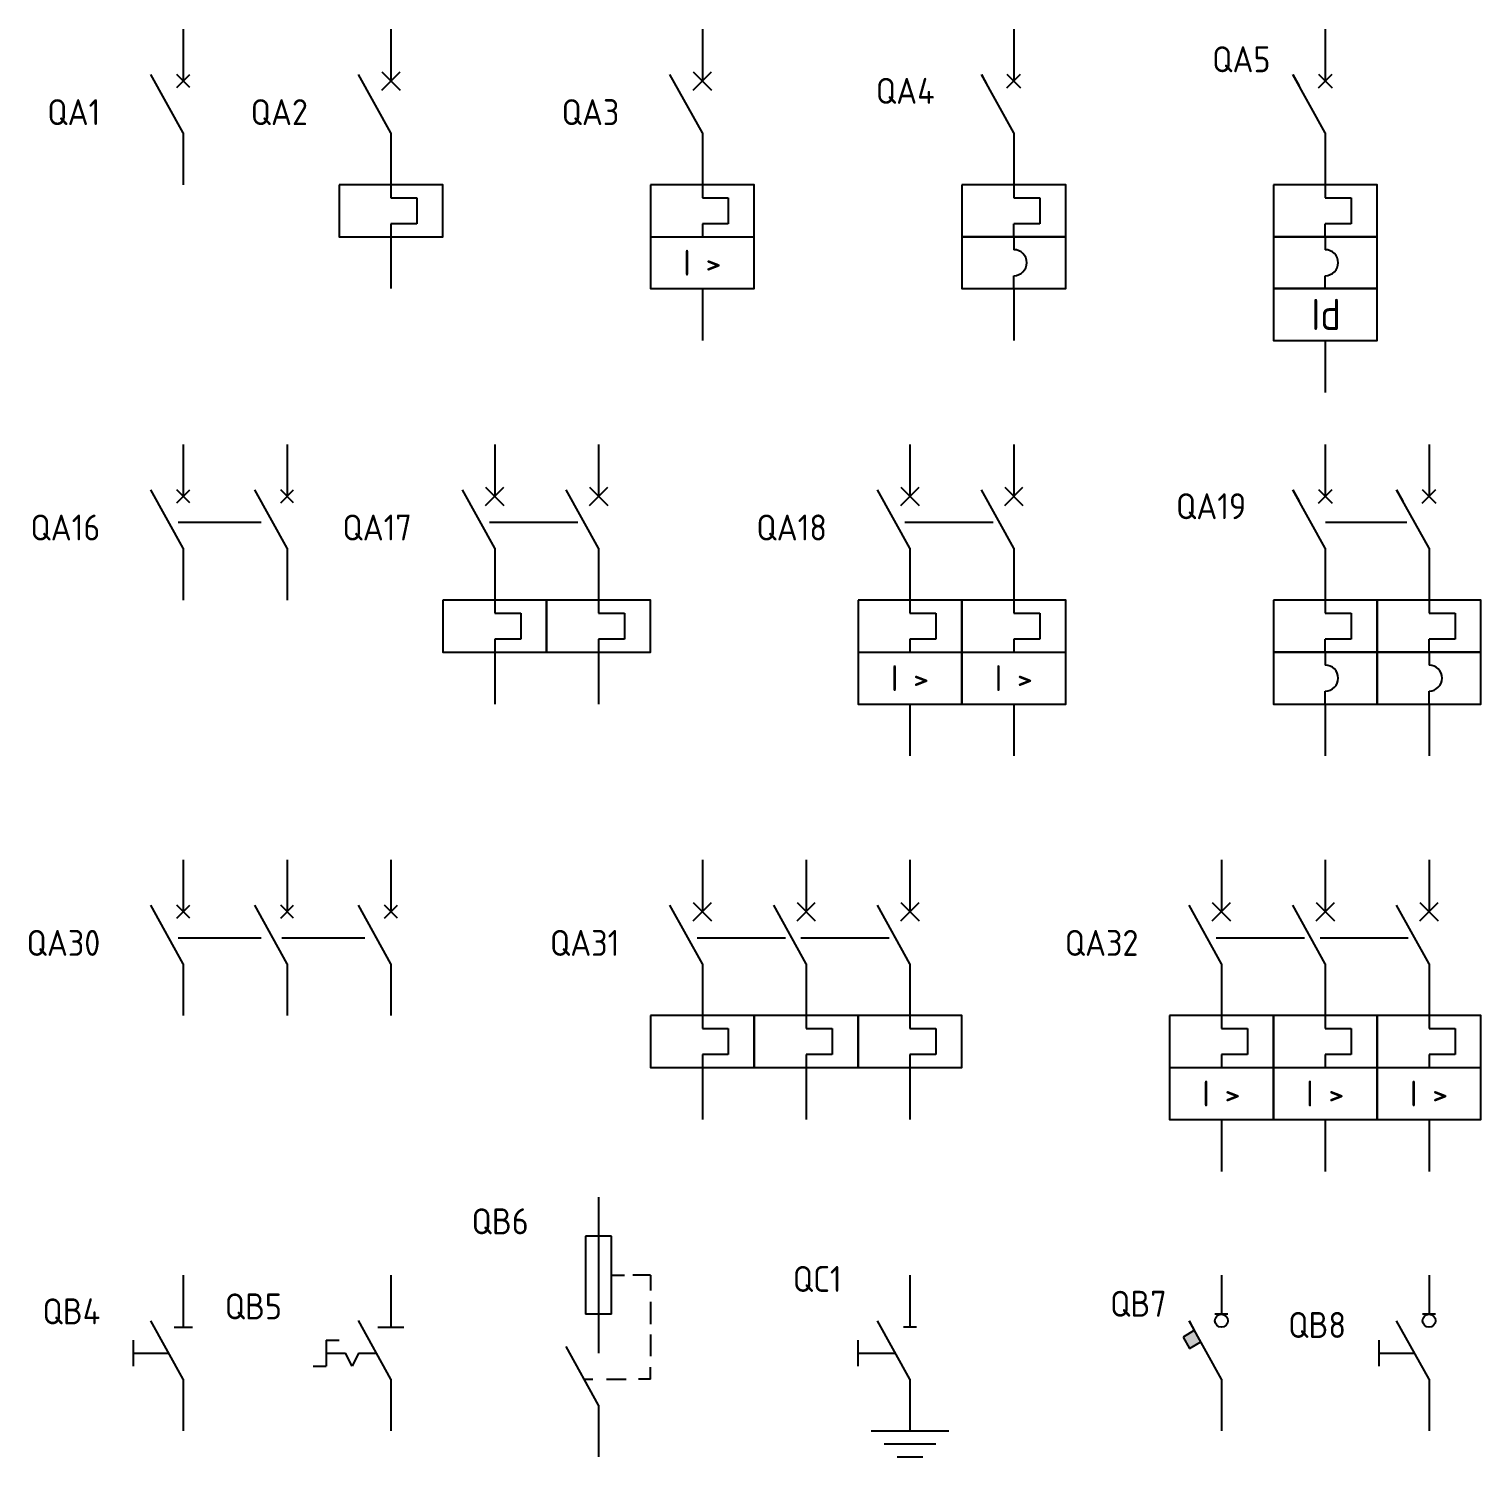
# Model space of a CAD drawing. Header units: millimetres. Extents: x 1746 to 2533, y 1027 to 2108.
# Drawn here: x 1755.1 to 1895, y 1850 to 1987.5 of the extents above; entities that cross this region are included whole.
import ezdxf
from ezdxf.enums import TextEntityAlignment as Align

# ---------------------------------------------------------------- set-up
doc = ezdxf.new("R2010")
doc.units = ezdxf.units.MM
for name, color, linetype in [('LINK', 7, 'Continuous'), ('MISC', 7, 'Continuous'), ('SYMS', 7, 'Continuous'), ('TAGS', 7, 'Continuous')]:
    doc.layers.add(name, color=color, linetype=linetype)
doc.styles.add('WD_IEC', font='isocp2.shx', dxfattribs={"width": 0.9, "height": 4})

# ---------------------------------------------------------------- blocks, each defined once
blk = doc.blocks.new('VCB1')
for p, q in [((0, 7.5), (0, 2.5)), ((0, -2.5), (-3.12, 3.12)), ((0.62, 1.88), (-0.62, 3.12)), ((-0.62, 1.88), (0.62, 3.12)), ((0, -2.5), (0, -7.5))]:
    blk.add_line(p, q)
at = {"style": 'WD_IEC'}
for tag, p in [('INST', (-8, 5.25)), ('LOC', (-8, 1.75)), ('TAG1', (-8, -1.75)), ('RATING1', (-8, -6.35)), ('DESC1', (-8, -14.35)), ('DESC2', (-8, -17.85)), ('DESC3', (-8, -21.35))]:
    blk.add_attdef(tag, text='', height=2.5, dxfattribs=at).set_placement(p, align=Align.RIGHT)
blk.add_attdef('TERM01', text='', height=2, rotation=90, dxfattribs=at).set_placement((-1, 7.5), align=Align.RIGHT)
at = {"style": 'WD_IEC', "flags": 1}
for tag, p, height in [('X2TERM01', (0, 7.5), 0.32), ('MFG', (2.75, 6.5), 1.5), ('CAT', (2.75, 4), 1.5), ('X4LINK', (-2, 0), 0.32), ('X1LINK', (-0.5, 0), 0.32), ('X8TERM02', (0, -7.5), 0.32), ('ASSYCODE', (1, -9), 1), ('FAMILY', (1, -10.5), 1), ('CATDESC', (1, -12), 1), ('CONTACT', (1, -13.5), 1), ('COMMON', (2.25, -14.75), 1)]:
    blk.add_attdef(tag, p, '', height=height, dxfattribs=at)
at = {"style": 'WD_IEC'}
blk.add_attdef('TERM02', (-1, -7.5), '', height=2, rotation=90, dxfattribs=at)
at = {"lineweight": 15, "style": 'WD_IEC'}
blk.add_attdef('XREF', text='', height=2.5, dxfattribs=at).set_placement((-8, -10.35), align=Align.RIGHT)
blk = doc.blocks.new('VCB11TH')
for p, q in [((0, 7.5), (0, 2.5)), ((0, -2.5), (-3.12, 3.12)), ((-0.88, 3.38), (0.88, 1.62)), ((-0.88, 1.62), (0.88, 3.38)), ((0, -2.5), (0, -8.75)), ((0, -8.75), (2.5, -8.75)), ((2.5, -8.75), (2.5, -11.25)), ((0, -11.25), (0, -12.5)), ((2.5, -11.25), (0, -11.25)), ((0, -12.5), (0, -17.5))]:
    blk.add_line(p, q)
blk.add_lwpolyline([(-5, -7.5), (-5, -12.5), (5, -12.5), (5, -7.5)], close=True)
at = {"style": 'WD_IEC'}
for tag, p in [('INST', (-8, 5.25)), ('LOC', (-8, 1.75)), ('TAG1', (-8, -1.75)), ('RATING1', (-8, -6.35)), ('DESC1', (-8, -14.35)), ('DESC2', (-8, -17.85)), ('DESC3', (-8, -21.35))]:
    blk.add_attdef(tag, text='', height=2.5, dxfattribs=at).set_placement(p, align=Align.RIGHT)
blk.add_attdef('TERM01', text='', height=2, rotation=90, dxfattribs=at).set_placement((-1, 7.5), align=Align.RIGHT)
at = {"style": 'WD_IEC', "flags": 1}
for tag, p, height in [('X2TERM01', (0, 7.5), 0.32), ('MFG', (2.75, 6.5), 1.5), ('CAT', (2.75, 4), 1.5), ('X4LINK', (-2, 0), 0.32), ('X1LINK', (-0.5, 0), 0.32), ('COMMON', (-3.75, -8.75), 1), ('ASSYCODE', (1, -14), 1), ('FAMILY', (1, -15.5), 1), ('CATDESC', (1, -17), 1), ('X8TERM02', (0, -17.5), 0.32)]:
    blk.add_attdef(tag, p, '', height=height, dxfattribs=at)
at = {"lineweight": 15, "style": 'WD_IEC'}
blk.add_attdef('XREF', text='', height=2.5, dxfattribs=at).set_placement((-8, -10.35), align=Align.RIGHT)
at = {"style": 'WD_IEC'}
blk.add_attdef('TERM02', (-1, -17.5), '', height=2, rotation=90, dxfattribs=at)
blk = doc.blocks.new('VCB11THI')
for p, q in [((0, 7.5), (0, 2.5)), ((0, -2.5), (-3.12, 3.12)), ((-0.88, 3.38), (0.88, 1.62)), ((-0.88, 1.62), (0.88, 3.38)), ((0, -2.5), (0, -8.75)), ((0, -8.75), (2.5, -8.75)), ((2.5, -8.75), (2.5, -11.25)), ((-5, -12.5), (5, -12.5)), ((0, -11.25), (0, -12.5)), ((2.5, -11.25), (0, -11.25)), ((0, -17.5), (0, -22.5))]:
    blk.add_line(p, q)
blk.add_lwpolyline([(-5, -7.5), (-5, -17.5), (5, -17.5), (5, -7.5)], close=True)
at = {"style": 'WD_IEC'}
for tag, p in [('INST', (-8, 5.25)), ('LOC', (-8, 1.75)), ('TAG1', (-8, -1.75)), ('RATING1', (-8, -6.35)), ('DESC1', (-8, -14.35)), ('DESC2', (-8, -17.85)), ('DESC3', (-8, -21.35))]:
    blk.add_attdef(tag, text='', height=2.5, dxfattribs=at).set_placement(p, align=Align.RIGHT)
blk.add_attdef('TERM01', text='', height=2, rotation=90, dxfattribs=at).set_placement((-1, 7.5), align=Align.RIGHT)
at = {"style": 'WD_IEC', "flags": 1}
for tag, p, height in [('X2TERM01', (0, 7.5), 0.32), ('MFG', (2.75, 6.5), 1.5), ('CAT', (2.75, 4), 1.5), ('X4LINK', (-2, 0), 0.32), ('X1LINK', (-0.5, 0), 0.32), ('COMMON', (-3.75, -8.75), 1), ('ASSYCODE', (1, -19), 1), ('FAMILY', (1, -20.5), 1), ('X8TERM02', (0, -22.5), 0.32), ('CATDESC', (1, -22), 1)]:
    blk.add_attdef(tag, p, '', height=height, dxfattribs=at)
at = {"lineweight": 15, "style": 'WD_IEC'}
blk.add_attdef('XREF', text='', height=2.5, dxfattribs=at).set_placement((-8, -10.35), align=Align.RIGHT)
at = {"linetype": 'Continuous', "style": 'WD_IEC'}
blk.add_attdef('T', text='', height=2.5, dxfattribs=at).set_placement((0, -15), align=Align.MIDDLE_CENTER)
at = {"style": 'WD_IEC'}
blk.add_attdef('TERM02', (-1, -22.5), '', height=2, rotation=90, dxfattribs=at)
blk = doc.blocks.new('VCB11Q9')
for p, q in [((0, 7.5), (0, 2.5)), ((0, -2.5), (-3.12, 3.12)), ((-3.12, 3.12), (-2.52, 2.03)), ((-0.66, 1.84), (0.66, 3.16)), ((-0.66, 3.16), (0.66, 1.84)), ((0, -2.5), (0, -7.5)), ((0, -7.5), (0, -8.75)), ((0, -8.75), (2.5, -8.75)), ((2.5, -8.75), (2.5, -11.25)), ((0, -12.5), (0, -11.25)), ((2.5, -11.25), (0, -11.25)), ((0, -12.5), (0, -13.75)), ((0, -17.5), (0, -16.25)), ((0, -17.5), (0, -22.5))]:
    blk.add_line(p, q)
for points in [[(-5, -7.5), (-5, -12.5), (5, -12.5), (5, -7.5)], [(-5, -12.5), (-5, -17.5), (5, -17.5), (5, -12.5)]]:
    blk.add_lwpolyline(points, close=True)
blk.add_arc((0, -15), 1.25, 270, 90)
at = {"style": 'WD_IEC'}
for tag, p in [('INST', (-7.62, 6.3)), ('LOC', (-7.62, 3.3)), ('TAG1', (-7.62, 0.3)), ('RATING1', (-7.62, -2.7)), ('DESC1', (-7.62, -15.05)), ('DESC2', (-7.62, -18.05)), ('DESC3', (-7.62, -21.05))]:
    blk.add_attdef(tag, text='', height=2.5, dxfattribs=at).set_placement(p, align=Align.RIGHT)
blk.add_attdef('TERM01', text='', height=2, rotation=90, dxfattribs=at).set_placement((-1, 7.5), align=Align.RIGHT)
at = {"style": 'WD_IEC', "flags": 1}
for tag, p, height in [('X2TERM01', (0, 7.5), 0.32), ('X4LINK', (-2.15, 0), 0.32), ('X1LINK', (0.02, 0), 0.32), ('CONTACT', (-5.15, -7.55), 1), ('COMMON', (-3.9, -8.8), 1), ('ASSYCODE', (0.69, -18.77), 1), ('FAMILY', (0.69, -20.27), 1), ('CATDESC', (0.69, -21.77), 1), ('X8TERM02', (0, -22.5), 0.32)]:
    blk.add_attdef(tag, p, '', height=height, dxfattribs=at)
at = {"style": 'WD_IEC', "flags": 9}
for tag, p in [('MFG', (7.81, 5.44)), ('CAT', (7.81, 2.94))]:
    blk.add_attdef(tag, text='', height=1.5, dxfattribs=at).set_placement(p, align=Align.RIGHT)
at = {"lineweight": 15, "style": 'WD_IEC'}
blk.add_attdef('XREF', text='', height=2.5, dxfattribs=at).set_placement((-7.62, -12.05), align=Align.RIGHT)
at = {"style": 'WD_IEC'}
blk.add_attdef('TERM02', (-1, -22.5), '', height=2, rotation=90, dxfattribs=at)
blk = doc.blocks.new('VCB11Q13')
for p, q in [((0, 7.5), (0, 2.5)), ((0, -2.5), (-3.12, 3.12)), ((-3.12, 3.12), (-2.52, 2.03)), ((-0.66, 1.84), (0.66, 3.16)), ((-0.66, 3.16), (0.66, 1.84)), ((0, -2.5), (0, -7.5)), ((0, -7.5), (0, -8.75)), ((0, -8.75), (2.5, -8.75)), ((2.5, -8.75), (2.5, -11.25)), ((0, -12.5), (0, -11.25)), ((2.5, -11.25), (0, -11.25)), ((0, -12.5), (0, -13.75)), ((0, -17.5), (0, -16.25)), ((0, -22.5), (0, -27.5))]:
    blk.add_line(p, q)
for points in [[(-5, -7.5), (-5, -12.5), (5, -12.5), (5, -7.5)], [(-5, -12.5), (-5, -17.5), (5, -17.5), (5, -12.5)], [(-5, -17.5), (-5, -22.5), (5, -22.5), (5, -17.5)]]:
    blk.add_lwpolyline(points, close=True)
blk.add_arc((0, -15), 1.25, 270, 90)
at = {"style": 'WD_IEC'}
for tag, p in [('INST', (-5.28, 9.34)), ('LOC', (-5.28, 6.34)), ('TAG1', (-5.28, 3.34)), ('RATING1', (-7.18, -9.98)), ('DESC1', (-7.18, -12.98)), ('DESC2', (-7.18, -15.98)), ('DESC3', (-7.18, -18.98))]:
    blk.add_attdef(tag, text='', height=2.5, dxfattribs=at).set_placement(p, align=Align.RIGHT)
blk.add_attdef('TERM01', text='', height=2, rotation=90, dxfattribs=at).set_placement((-1, 7.5), align=Align.RIGHT)
at = {"style": 'WD_IEC', "flags": 1}
for tag, p, height in [('X2TERM01', (0, 7.5), 0.32), ('X4LINK', (-2.31, 0), 0.32), ('X1LINK', (-0.95, 0), 0.32), ('CONTACT', (-5.15, -7.55), 1), ('COMMON', (-3.9, -8.8), 1), ('ASSYCODE', (0.69, -23.77), 1), ('FAMILY', (0.69, -25.27), 1), ('CATDESC', (0.69, -26.77), 1), ('X8TERM02', (0, -27.5), 0.32)]:
    blk.add_attdef(tag, p, '', height=height, dxfattribs=at)
at = {"style": 'WD_IEC', "flags": 9}
for tag, p in [('MFG', (7.81, 5.44)), ('CAT', (7.81, 2.94))]:
    blk.add_attdef(tag, text='', height=1.5, dxfattribs=at).set_placement(p, align=Align.RIGHT)
at = {"lineweight": 15, "style": 'WD_IEC'}
blk.add_attdef('XREF', text='', height=2.5, dxfattribs=at).set_placement((-7.18, -6.98), align=Align.RIGHT)
at = {"style": 'WD_IEC'}
blk.add_attdef('TERM02', (-1, -27.5), '', height=2, rotation=90, dxfattribs=at)
blk.add_attdef('I', text='', height=3, dxfattribs=at).set_placement((0.08, -21.48), align=Align.CENTER)
blk = doc.blocks.new('VCB2')
for p, q in [((0, 7.5), (0, 2.5)), ((0, -2.5), (-3.12, 3.12)), ((0.62, 1.88), (-0.62, 3.12)), ((-0.62, 1.88), (0.62, 3.12)), ((0, -2.5), (0, -7.5))]:
    blk.add_line(p, q)
at = {"style": 'WD_IEC'}
blk.add_attdef('TERM01', text='', height=2, rotation=90, dxfattribs=at).set_placement((-1, 7.5), align=Align.RIGHT)
at = {"style": 'WD_IEC', "flags": 1}
for tag, p, height in [('X2TERM01', (0, 7.5), 0.32), ('X4LINK', (-2.5, 0), 0.32), ('X1LINK', (-0.5, 0), 0.32), ('X8TERM02', (0, -7.5), 0.32), ('FAMILY', (1, -10.5), 1), ('CONTACT', (1, -13.5), 1)]:
    blk.add_attdef(tag, p, '', height=height, dxfattribs=at)
at = {"style": 'WD_IEC'}
for tag, p in [('INST', (-8, 2.65)), ('LOC', (-8, -0.35)), ('TAG2', (-8, -3.35)), ('DESC1', (-8, -13.35)), ('DESC2', (-8, -16.35)), ('DESC3', (-8, -19.35))]:
    blk.add_attdef(tag, text='', height=2.5, dxfattribs=at).set_placement(p, align=Align.RIGHT)
blk.add_attdef('TERM02', (-1, -7.5), '', height=2, rotation=90, dxfattribs=at)
at = {"style": 'WD_IEC', "flags": 1}
blk.add_attdef('RATING1', text='', height=2.5, dxfattribs=at).set_placement((-8, -6.35), align=Align.RIGHT)
at = {"lineweight": 15, "style": 'WD_IEC'}
blk.add_attdef('XREF', text='', height=2.5, dxfattribs=at).set_placement((-8, -10.35), align=Align.RIGHT)
blk = doc.blocks.new('VCB21TH')
for p, q in [((0, 7.5), (0, 2.5)), ((0, -2.5), (-3.12, 3.12)), ((-0.88, 3.38), (0.88, 1.62)), ((-0.88, 1.62), (0.88, 3.38)), ((0, -2.5), (0, -8.75)), ((0, -8.75), (2.5, -8.75)), ((2.5, -8.75), (2.5, -11.25)), ((0, -11.25), (0, -12.5)), ((2.5, -11.25), (0, -11.25)), ((0, -12.5), (0, -17.5))]:
    blk.add_line(p, q)
blk.add_lwpolyline([(-5, -7.5), (-5, -12.5), (5, -12.5), (5, -7.5)], close=True)
at = {"style": 'WD_IEC'}
for tag, p in [('INST', (-8, 5.25)), ('LOC', (-8, 1.75)), ('TAG2', (-8, -1.75)), ('DESC1', (-8, -14.35)), ('DESC2', (-8, -17.85)), ('DESC3', (-8, -21.35))]:
    blk.add_attdef(tag, text='', height=2.5, dxfattribs=at).set_placement(p, align=Align.RIGHT)
blk.add_attdef('TERM01', text='', height=2, rotation=90, dxfattribs=at).set_placement((-1, 7.5), align=Align.RIGHT)
at = {"style": 'WD_IEC', "flags": 1}
for tag, p, height in [('X2TERM01', (0, 7.5), 0.32), ('X4LINK', (-2, 0), 0.32), ('X1LINK', (-0.5, 0), 0.32), ('CONTACT', (-5, -7.5), 1), ('FAMILY', (1, -15.5), 1), ('X8TERM02', (0, -17.5), 0.32)]:
    blk.add_attdef(tag, p, '', height=height, dxfattribs=at)
blk.add_attdef('RATING1', text='', height=2.5, dxfattribs=at).set_placement((-8, -6.35), align=Align.RIGHT)
at = {"lineweight": 15, "style": 'WD_IEC'}
blk.add_attdef('XREF', text='', height=2.5, dxfattribs=at).set_placement((-8, -10.35), align=Align.RIGHT)
at = {"style": 'WD_IEC'}
blk.add_attdef('TERM02', (-1, -17.5), '', height=2, rotation=90, dxfattribs=at)
blk = doc.blocks.new('VCB21THI')
for p, q in [((0, 7.5), (0, 2.5)), ((0, -2.5), (-3.12, 3.12)), ((-0.88, 3.38), (0.88, 1.62)), ((-0.88, 1.62), (0.88, 3.38)), ((0, -2.5), (0, -8.75)), ((0, -8.75), (2.5, -8.75)), ((2.5, -8.75), (2.5, -11.25)), ((-5, -12.5), (5, -12.5)), ((0, -11.25), (0, -12.5)), ((2.5, -11.25), (0, -11.25)), ((0, -17.5), (0, -22.5))]:
    blk.add_line(p, q)
blk.add_lwpolyline([(-5, -7.5), (-5, -17.5), (5, -17.5), (5, -7.5)], close=True)
at = {"style": 'WD_IEC'}
for tag, p in [('INST', (-8, 5.25)), ('LOC', (-8, 1.75)), ('TAG2', (-8, -1.75)), ('DESC1', (-8, -14.35)), ('DESC2', (-8, -17.85)), ('DESC3', (-8, -21.35))]:
    blk.add_attdef(tag, text='', height=2.5, dxfattribs=at).set_placement(p, align=Align.RIGHT)
blk.add_attdef('TERM01', text='', height=2, rotation=90, dxfattribs=at).set_placement((-1, 7.5), align=Align.RIGHT)
at = {"style": 'WD_IEC', "flags": 1}
for tag, p, height in [('X2TERM01', (0, 7.5), 0.32), ('X4LINK', (-2, 0), 0.32), ('X1LINK', (-0.5, 0), 0.32), ('CONTACT', (-5, -7.5), 1), ('FAMILY', (1, -20.5), 1), ('X8TERM02', (0, -22.5), 0.32)]:
    blk.add_attdef(tag, p, '', height=height, dxfattribs=at)
blk.add_attdef('RATING1', text='', height=2.5, dxfattribs=at).set_placement((-8, -6.35), align=Align.RIGHT)
at = {"lineweight": 15, "style": 'WD_IEC'}
blk.add_attdef('XREF', text='', height=2.5, dxfattribs=at).set_placement((-8, -10.35), align=Align.RIGHT)
at = {"linetype": 'Continuous', "style": 'WD_IEC'}
blk.add_attdef('T', text='', height=2.5, dxfattribs=at).set_placement((0, -15), align=Align.MIDDLE_CENTER)
at = {"style": 'WD_IEC'}
blk.add_attdef('TERM02', (-1, -22.5), '', height=2, rotation=90, dxfattribs=at)
blk = doc.blocks.new('VCB21Q9')
for p, q in [((0, 7.5), (0, 2.5)), ((0, -2.5), (-3.12, 3.12)), ((-3.12, 3.12), (-2.52, 2.03)), ((-0.66, 1.84), (0.66, 3.16)), ((-0.66, 3.16), (0.66, 1.84)), ((0, -2.5), (0, -7.5)), ((0, -7.5), (0, -8.75)), ((0, -8.75), (2.5, -8.75)), ((2.5, -8.75), (2.5, -11.25)), ((0, -12.5), (0, -11.25)), ((2.5, -11.25), (0, -11.25)), ((0, -12.5), (0, -13.75)), ((0, -17.5), (0, -16.25)), ((0, -17.5), (0, -22.5))]:
    blk.add_line(p, q)
for points in [[(-5, -7.5), (-5, -12.5), (5, -12.5), (5, -7.5)], [(-5, -12.5), (-5, -17.5), (5, -17.5), (5, -12.5)]]:
    blk.add_lwpolyline(points, close=True)
blk.add_arc((0, -15), 1.25, 270, 90)
at = {"style": 'WD_IEC'}
for tag, p in [('INST', (-5.27, 9.9)), ('LOC', (-5.27, 6.9)), ('TAG2', (-5.27, 3.9)), ('DESC1', (-8.42, -12.55)), ('DESC2', (-8.42, -15.55)), ('DESC3', (-8.42, -18.55))]:
    blk.add_attdef(tag, text='', height=2.5, dxfattribs=at).set_placement(p, align=Align.RIGHT)
blk.add_attdef('TERM01', text='', height=2, rotation=90, dxfattribs=at).set_placement((-1, 7.5), align=Align.RIGHT)
at = {"style": 'WD_IEC', "flags": 1}
for tag, p, height in [('X2TERM01', (0, 7.5), 0.32), ('X4LINK', (-2.15, 0), 0.32), ('X1LINK', (-0.13, 0), 0.32), ('CONTACT', (-5.15, -7.55), 1), ('FAMILY', (0.69, -20.27), 1), ('X8TERM02', (0, -22.5), 0.32)]:
    blk.add_attdef(tag, p, '', height=height, dxfattribs=at)
at = {"lineweight": 15, "style": 'WD_IEC'}
blk.add_attdef('XREF', text='', height=2.5, dxfattribs=at).set_placement((-8.42, -6.55), align=Align.RIGHT)
at = {"style": 'WD_IEC', "flags": 1}
blk.add_attdef('RATING1', text='', height=2.5, dxfattribs=at).set_placement((-8.42, -9.55), align=Align.RIGHT)
at = {"style": 'WD_IEC'}
blk.add_attdef('TERM02', (-1, -22.5), '', height=2, rotation=90, dxfattribs=at)
blk = doc.blocks.new('VDS11Q65')
for p, q in [((0, 7.5), (0, 2.5)), ((0, -2.5), (-3.12, 3.12)), ((-0.88, 2.5), (0.88, 2.5)), ((-4.83, 1.25), (-4.83, -1.25)), ((-4.83, 0), (-1.39, 0)), ((0, -2.5), (0, -7.5))]:
    blk.add_line(p, q)
at = {"style": 'WD_IEC'}
for tag, p in [('INST', (-8, 8.77)), ('LOC', (-8, 5.77)), ('TAG1', (-8, 2.77)), ('RATING1', (-8, -6.35)), ('DESC1', (-8, -12.35)), ('DESC2', (-8, -15.35)), ('DESC3', (-8, -18.35))]:
    blk.add_attdef(tag, text='', height=2.5, dxfattribs=at).set_placement(p, align=Align.RIGHT)
blk.add_attdef('TERM01', text='', height=2, rotation=90, dxfattribs=at).set_placement((-1, 7.5), align=Align.RIGHT)
at = {"style": 'WD_IEC', "flags": 1}
for tag, p, height in [('X2TERM01', (0, 7.5), 0.32), ('MFG', (2.75, 6.5), 1.5), ('CAT', (2.75, 4), 1.5), ('X4LINK', (-5.69, 0), 0.32), ('X1LINK', (-0.5, 0), 0.32), ('X8TERM02', (0, -7.5), 0.32), ('ASSYCODE', (1, -9), 1), ('FAMILY', (1, -10.5), 1), ('CATDESC', (1, -12), 1), ('CONTACT', (1, -13.5), 1)]:
    blk.add_attdef(tag, p, '', height=height, dxfattribs=at)
at = {"style": 'WD_IEC'}
blk.add_attdef('TERM02', (-1, -7.5), '', height=2, rotation=90, dxfattribs=at)
at = {"lineweight": 15, "style": 'WD_IEC'}
blk.add_attdef('XREF', text='', height=2.5, dxfattribs=at).set_placement((-8, -9.35), align=Align.RIGHT)
blk = doc.blocks.new('VDS11')
for p, q in [((0, 7.5), (0, 2.5)), ((0, -2.5), (-3.125, 3.125)), ((-1.25, 2.5), (1.25, 2.5)), ((-6.25, 1.25), (-6.25, -1.25)), ((-6.25, 1.25), (-5, 1.25)), ((-6.25, 0), (-4.375, 0)), ((-3.75, -1.25), (-4.375, 0)), ((-3.125, 0), (-3.75, -1.25)), ((-3.125, 0), (-1.389, 0)), ((-7.5, -1.25), (-6.25, -1.25)), ((0, -2.5), (0, -7.5))]:
    blk.add_line(p, q)
at = {"style": 'WD_IEC'}
for tag, p in [('INST', (-10.5, 10.25)), ('LOC', (-10.5, 6.75)), ('TAG1', (-10.5, 3.25)), ('RATING1', (-10.5, -1.35)), ('DESC1', (-10.5, -9.85)), ('DESC2', (-10.5, -13.35)), ('DESC3', (-10.5, -16.85))]:
    blk.add_attdef(tag, text='', height=2.5, dxfattribs=at).set_placement(p, align=Align.RIGHT)
blk.add_attdef('TERM01', text='', height=2, rotation=90, dxfattribs=at).set_placement((-1, 7.5), align=Align.RIGHT)
at = {"style": 'WD_IEC', "flags": 1}
for tag, p, height in [('X2TERM01', (0, 7.5), 0.32), ('MFG', (2.75, 6.5), 1.5), ('CAT', (2.75, 4), 1.5), ('X1LINK', (0, 0), 0.32), ('CONTACT', (1.25, -2.5), 1), ('COMMON', (2.5, -3.75), 1), ('ASSYCODE', (1, -4), 1), ('FAMILY', (1, -5.5), 1), ('CATDESC', (1, -7), 1), ('X8TERM02', (0, -7.5), 0.32)]:
    blk.add_attdef(tag, p, '', height=height, dxfattribs=at)
at = {"style": 'WD_IEC'}
blk.add_attdef('TERM02', (-1, -7.5), '', height=2, rotation=90, dxfattribs=at)
at = {"lineweight": 15, "style": 'WD_IEC'}
blk.add_attdef('XREF', text='', height=2.5, dxfattribs=at).set_placement((-10.5, -6), align=Align.RIGHT)
blk = doc.blocks.new('VDS11Q119')
for p, q in [((0, 15), (0, 0)), ((1.25, 11.25), (-1.25, 11.25)), ((-1.25, 11.25), (-1.25, 3.75)), ((1.25, 3.75), (1.25, 11.25)), ((1.25, 7.5), (2.51, 7.5)), ((5, 7.5), (3.3, 7.5)), ((5, 7.5), (5, 6.03)), ((5, 4.93), (5, 2.8)), ((1.25, 3.75), (-1.25, 3.75)), ((5, 1.8), (5, -0.3)), ((0, -5), (-3.12, 0.62)), ((5, -2.5), (5, -1.35)), ((-1.39, -2.5), (-0.56, -2.5)), ((0.78, -2.5), (2.67, -2.5)), ((5, -2.5), (3.86, -2.5)), ((0, -5), (0, -10))]:
    blk.add_line(p, q)
at = {"style": 'WD_IEC'}
for tag, p in [('INST', (-6.73, 17.44)), ('LOC', (-6.73, 14.44)), ('TAG1', (-6.73, 11.44)), ('DESC1', (-6.59, -9.73)), ('DESC2', (-6.59, -12.73)), ('DESC3', (-6.59, -15.73))]:
    blk.add_attdef(tag, text='', height=2.5, dxfattribs=at).set_placement(p, align=Align.RIGHT)
blk.add_attdef('TERM01', text='', height=2, rotation=90, dxfattribs=at).set_placement((-1, 15), align=Align.RIGHT)
at = {"style": 'WD_IEC', "flags": 1}
for tag, p, height in [('X2TERM01', (0, 15), 0.32), ('MFG', (-10.53, -0.04), 1.5), ('CONTACT', (6.26, 1.39), 1), ('COMMON', (7.51, 0.14), 1), ('CAT', (-10.53, -2.62), 1.5), ('X4LINK', (-3.16, -2.5), 0.32), ('X1LINK', (5.06, -2.5), 0.32), ('ASSYCODE', (1, -6), 1), ('FAMILY', (1, -7.5), 1), ('CATDESC', (1, -9), 1), ('X8TERM02', (0, -10), 0.32)]:
    blk.add_attdef(tag, p, '', height=height, dxfattribs=at)
at = {"style": 'WD_IEC'}
blk.add_attdef('TERM02', (-1.1, -10.3), '', height=2, rotation=90, dxfattribs=at)
at = {"lineweight": 15, "style": 'WD_IEC'}
blk.add_attdef('XREF', text='', height=2.5, dxfattribs=at).set_placement((-6.59, -6.73), align=Align.RIGHT)
blk = doc.blocks.new('VDS11Q123')
for p, q in [((0, 7.5), (0, 2.5)), ((0, -2.5), (-3.12, 3.12)), ((0.63, 2.5), (-0.62, 2.5)), ((-5, -1.25), (-5, 1.25)), ((-5, 0), (-1.39, 0)), ((0, -2.5), (0, -7.5)), ((-3.75, -7.5), (3.75, -7.5)), ((-2.5, -8.75), (2.5, -8.75)), ((-1.25, -10), (1.25, -10))]:
    blk.add_line(p, q)
at = {"style": 'WD_IEC'}
for tag, p in [('INST', (-6.59, 11.89)), ('LOC', (-6.59, 8.89)), ('TAG1', (-6.59, 5.89)), ('DESC1', (-6.59, -7.23)), ('DESC2', (-6.59, -10.23)), ('DESC3', (-6.59, -13.23))]:
    blk.add_attdef(tag, text='', height=2.5, dxfattribs=at).set_placement(p, align=Align.RIGHT)
blk.add_attdef('TERM01', text='', height=2, rotation=90, dxfattribs=at).set_placement((-1, 7.5), align=Align.RIGHT)
at = {"style": 'WD_IEC', "flags": 1}
for tag, p, height in [('X2TERM01', (0, 7.5), 0.32), ('CONTACT', (3.01, 3.89), 1), ('MFG', (-10.53, 2.46), 1.5), ('CAT', (-10.53, -0.12), 1.5), ('X1LINK', (0, 0), 0.32), ('ASSYCODE', (1, -3.5), 1), ('FAMILY', (1, -5), 1), ('CATDESC', (1, -6.5), 1)]:
    blk.add_attdef(tag, p, '', height=height, dxfattribs=at)
at = {"lineweight": 15, "style": 'WD_IEC'}
blk.add_attdef('XREF', text='', height=2.5, dxfattribs=at).set_placement((-6.59, -4.23), align=Align.RIGHT)
blk = doc.blocks.new('VDS11Q5')
blk.add_hatch(color=256).paths.add_polyline_path([(-2, 1.1), (-2.61, 2.2), (-3.67, 1.54), (-3.07, 0.45)])
for p, q in [((0, 7.5), (0, 3.75)), ((0, -2.5), (-3.12, 3.12)), ((-3.12, 3.12), (-2.52, 2.03)), ((0.63, 3.75), (-0.62, 3.75)), ((-2.61, 2.2), (-3.67, 1.54)), ((-3.67, 1.54), (-3.07, 0.45)), ((-3.07, 0.45), (-2, 1.1)), ((0, -2.5), (0, -7.5))]:
    blk.add_line(p, q)
blk.add_circle((0, 3.12), 0.625)
at = {"style": 'WD_IEC'}
for tag, p in [('INST', (-5.28, 9.5)), ('LOC', (-5.28, 6.5)), ('TAG1', (-5.28, 3.5)), ('RATING1', (-5.36, -1.43)), ('DESC1', (-5.36, -8.43)), ('DESC2', (-5.36, -11.43)), ('DESC3', (-5.36, -14.43))]:
    blk.add_attdef(tag, text='', height=2.5, dxfattribs=at).set_placement(p, align=Align.RIGHT)
blk.add_attdef('TERM01', text='', height=2, rotation=90, dxfattribs=at).set_placement((-1, 7.5), align=Align.RIGHT)
at = {"style": 'WD_IEC', "flags": 1}
for tag, p, height in [('X2TERM01', (0, 7.5), 0.32), ('MFG', (4.34, 6.31), 1.5), ('CAT', (4.34, 3.81), 1.5), ('X4LINK', (-1.98, 0), 0.32), ('X1LINK', (-0.55, 0), 0.32), ('X8TERM02', (0, -7.5), 0.32), ('ASSYCODE', (0.99, -9.63), 1), ('FAMILY', (0.99, -11.13), 1), ('CATDESC', (0.99, -12.63), 1), ('CONTACT', (0.99, -14.13), 1), ('COMMON', (2.24, -15.38), 1)]:
    blk.add_attdef(tag, p, '', height=height, dxfattribs=at)
at = {"style": 'WD_IEC'}
blk.add_attdef('TERM02', (-1, -7.5), '', height=2, rotation=90, dxfattribs=at)
at = {"lineweight": 15, "style": 'WD_IEC'}
blk.add_attdef('XREF', text='', height=2.5, dxfattribs=at).set_placement((-5.36, -5.43), align=Align.RIGHT)
blk = doc.blocks.new('VDS11Q69')
for p, q in [((0, 7.5), (0, 3.75)), ((0, -2.5), (-3.12, 3.12)), ((0.63, 3.75), (-0.62, 3.75)), ((-4.85, 1.25), (-4.85, -1.25)), ((-4.85, 0), (-1.41, 0)), ((0, -2.5), (0, -7.5))]:
    blk.add_line(p, q)
blk.add_circle((0, 3.12), 0.625)
at = {"style": 'WD_IEC'}
for tag, p in [('INST', (-8, 7.46)), ('LOC', (-8, 4.46)), ('TAG1', (-8, 1.46)), ('RATING1', (-8, -6.66)), ('DESC1', (-8, -12.66)), ('DESC2', (-8, -15.66)), ('DESC3', (-8, -18.66))]:
    blk.add_attdef(tag, text='', height=2.5, dxfattribs=at).set_placement(p, align=Align.RIGHT)
blk.add_attdef('TERM01', text='', height=2, rotation=90, dxfattribs=at).set_placement((-1, 7.5), align=Align.RIGHT)
at = {"style": 'WD_IEC', "flags": 1}
for tag, p, height in [('X2TERM01', (0, 7.5), 0.32), ('MFG', (2.75, 6.5), 1.5), ('CAT', (2.75, 4), 1.5), ('X4LINK', (-5.77, 0), 0.32), ('X1LINK', (-0.5, 0), 0.32), ('X8TERM02', (0, -7.5), 0.32), ('ASSYCODE', (1, -9), 1), ('FAMILY', (1, -10.5), 1), ('CATDESC', (1, -12), 1), ('CONTACT', (1, -13.5), 1), ('COMMON', (2.25, -14.75), 1)]:
    blk.add_attdef(tag, p, '', height=height, dxfattribs=at)
at = {"style": 'WD_IEC'}
blk.add_attdef('TERM02', (-1, -7.5), '', height=2, rotation=90, dxfattribs=at)
at = {"lineweight": 15, "style": 'WD_IEC'}
blk.add_attdef('XREF', text='', height=2.5, dxfattribs=at).set_placement((-8, -9.66), align=Align.RIGHT)

msp = doc.modelspace()

# ---------------------------------------------------------------- linework, layer by layer
at = {"layer": 'LINK'}
for points in [[(1769.5, 1940), (1777.5, 1940)], [(1799.5, 1940), (1808, 1940)], [(1839.5, 1940), (1848, 1940)], [(1880.02, 1940), (1887.85, 1940)], [(1769.5, 1900), (1777.5, 1900)], [(1779.5, 1900), (1787.5, 1900)], [(1819.5, 1900), (1828, 1900)], [(1829.5, 1900), (1838, 1900)], [(1869.5, 1900), (1878, 1900)], [(1879.5, 1900), (1888, 1900)]]:
    msp.add_lwpolyline(points, dxfattribs=at)

# ---------------------------------------------------------------- block references
at = {"layer": 'SYMS'}
ref = msp.add_blockref('VCB1', (1770, 1980), dxfattribs=at)
ref.add_attrib('TAG1', 'QA1', dxfattribs={"layer": 'TAGS', "height": 2.5, "style": 'WD_IEC'}).set_placement((1762, 1978.25), align=Align.RIGHT)
ref = msp.add_blockref('VCB11TH', (1790, 1980), dxfattribs=at)
ref.add_attrib('TAG1', 'QA2', dxfattribs={"layer": 'TAGS', "height": 2.5, "style": 'WD_IEC'}).set_placement((1782, 1978.25), align=Align.RIGHT)
ref = msp.add_blockref('VCB11THI', (1820, 1980), dxfattribs=at)
ref.add_attrib('T', 'I >', dxfattribs={"layer": 'MISC', "linetype": 'Continuous', "height": 2.5, "style": 'WD_IEC'}).set_placement((1820, 1965), align=Align.MIDDLE_CENTER)
ref.add_attrib('TAG1', 'QA3', dxfattribs={"layer": 'TAGS', "height": 2.5, "style": 'WD_IEC'}).set_placement((1812, 1978.25), align=Align.RIGHT)
ref = msp.add_blockref('VCB11Q9', (1850, 1980), dxfattribs=at)
ref.add_attrib('TAG1', 'QA4', dxfattribs={"layer": 'TAGS', "height": 2.5, "style": 'WD_IEC'}).set_placement((1842.38, 1980.3), align=Align.RIGHT)
ref = msp.add_blockref('VCB11Q13', (1880, 1980), dxfattribs=at)
ref.add_attrib('I', 'Id', dxfattribs={"layer": 'MISC', "height": 3, "style": 'WD_IEC'}).set_placement((1880.08, 1958.52), align=Align.CENTER)
ref.add_attrib('TAG1', 'QA5', dxfattribs={"layer": 'TAGS', "height": 2.5, "style": 'WD_IEC'}).set_placement((1874.72, 1983.34), align=Align.RIGHT)
ref = msp.add_blockref('VCB1', (1770, 1940), dxfattribs=at)
ref.add_attrib('TAG1', 'QA16', dxfattribs={"layer": 'TAGS', "height": 2.5, "style": 'WD_IEC'}).set_placement((1762, 1938.25), align=Align.RIGHT)
for name, p in [('VCB2', (1780, 1940)), ('VCB21TH', (1810, 1940)), ('VCB21Q9', (1890, 1940)), ('VCB2', (1780, 1900)), ('VCB2', (1790, 1900)), ('VCB21TH', (1830, 1900)), ('VCB21TH', (1840, 1900))]:
    msp.add_blockref(name, p, dxfattribs=at)
ref = msp.add_blockref('VCB11TH', (1800, 1940), dxfattribs=at)
ref.add_attrib('TAG1', 'QA17', dxfattribs={"layer": 'TAGS', "height": 2.5, "style": 'WD_IEC'}).set_placement((1792, 1938.25), align=Align.RIGHT)
ref = msp.add_blockref('VCB11THI', (1840, 1940), dxfattribs=at)
ref.add_attrib('T', 'I >', dxfattribs={"layer": 'MISC', "linetype": 'Continuous', "height": 2.5, "style": 'WD_IEC'}).set_placement((1840, 1925), align=Align.MIDDLE_CENTER)
ref.add_attrib('TAG1', 'QA18', dxfattribs={"layer": 'TAGS', "height": 2.5, "style": 'WD_IEC'}).set_placement((1832, 1938.25), align=Align.RIGHT)
ref = msp.add_blockref('VCB21THI', (1850, 1940), dxfattribs=at)
ref.add_attrib('T', 'I >', dxfattribs={"layer": 'MISC', "linetype": 'Continuous', "height": 2.5, "style": 'WD_IEC'}).set_placement((1850, 1925), align=Align.MIDDLE_CENTER)
ref = msp.add_blockref('VCB11Q9', (1880, 1940), dxfattribs=at)
ref.add_attrib('TAG1', 'QA19', dxfattribs={"layer": 'TAGS', "height": 2.5, "style": 'WD_IEC'}).set_placement((1872.38, 1940.3), align=Align.RIGHT)
ref = msp.add_blockref('VCB1', (1770, 1900), dxfattribs=at)
ref.add_attrib('TAG1', 'QA30', dxfattribs={"layer": 'TAGS', "height": 2.5, "style": 'WD_IEC'}).set_placement((1762, 1898.25), align=Align.RIGHT)
ref = msp.add_blockref('VCB11TH', (1820, 1900), dxfattribs=at)
ref.add_attrib('TAG1', 'QA31', dxfattribs={"layer": 'TAGS', "height": 2.5, "style": 'WD_IEC'}).set_placement((1812, 1898.25), align=Align.RIGHT)
ref = msp.add_blockref('VCB11THI', (1870, 1900), dxfattribs=at)
ref.add_attrib('T', 'I >', dxfattribs={"layer": 'MISC', "linetype": 'Continuous', "height": 2.5, "style": 'WD_IEC'}).set_placement((1870, 1885), align=Align.MIDDLE_CENTER)
ref.add_attrib('TAG1', 'QA32', dxfattribs={"layer": 'TAGS', "height": 2.5, "style": 'WD_IEC'}).set_placement((1862, 1898.25), align=Align.RIGHT)
ref = msp.add_blockref('VCB21THI', (1880, 1900), dxfattribs=at)
ref.add_attrib('T', 'I >', dxfattribs={"layer": 'MISC', "linetype": 'Continuous', "height": 2.5, "style": 'WD_IEC'}).set_placement((1880, 1885), align=Align.MIDDLE_CENTER)
ref = msp.add_blockref('VCB21THI', (1890, 1900), dxfattribs=at)
ref.add_attrib('T', 'I >', dxfattribs={"layer": 'MISC', "linetype": 'Continuous', "height": 2.5, "style": 'WD_IEC'}).set_placement((1890, 1885), align=Align.MIDDLE_CENTER)
ref = msp.add_blockref('VDS11Q119', (1810, 1860), dxfattribs=at)
ref.add_attrib('TAG1', 'QB6', dxfattribs={"layer": 'TAGS', "height": 2.5, "style": 'WD_IEC'}).set_placement((1803.27, 1871.44), align=Align.RIGHT)
ref = msp.add_blockref('VDS11Q65', (1770, 1860), dxfattribs=at)
ref.add_attrib('TAG1', 'QB4', dxfattribs={"layer": 'TAGS', "height": 2.5, "style": 'WD_IEC'}).set_placement((1762, 1862.77), align=Align.RIGHT)
ref = msp.add_blockref('VDS11', (1790, 1860), dxfattribs=at)
ref.add_attrib('TAG1', 'QB5', dxfattribs={"layer": 'TAGS', "height": 2.5, "style": 'WD_IEC'}).set_placement((1779.5, 1863.25), align=Align.RIGHT)
ref = msp.add_blockref('VDS11Q123', (1840, 1860), dxfattribs=at)
ref.add_attrib('TAG1', 'QC1', dxfattribs={"layer": 'TAGS', "height": 2.5, "style": 'WD_IEC'}).set_placement((1833.41, 1865.89), align=Align.RIGHT)
ref = msp.add_blockref('VDS11Q5', (1870, 1860), dxfattribs=at)
ref.add_attrib('TAG1', 'QB7', dxfattribs={"layer": 'TAGS', "height": 2.5, "style": 'WD_IEC'}).set_placement((1864.72, 1863.5), align=Align.RIGHT)
ref = msp.add_blockref('VDS11Q69', (1890, 1860), dxfattribs=at)
ref.add_attrib('TAG1', 'QB8', dxfattribs={"layer": 'TAGS', "height": 2.5, "style": 'WD_IEC'}).set_placement((1882, 1861.46), align=Align.RIGHT)

doc.saveas('drawing.dxf')
